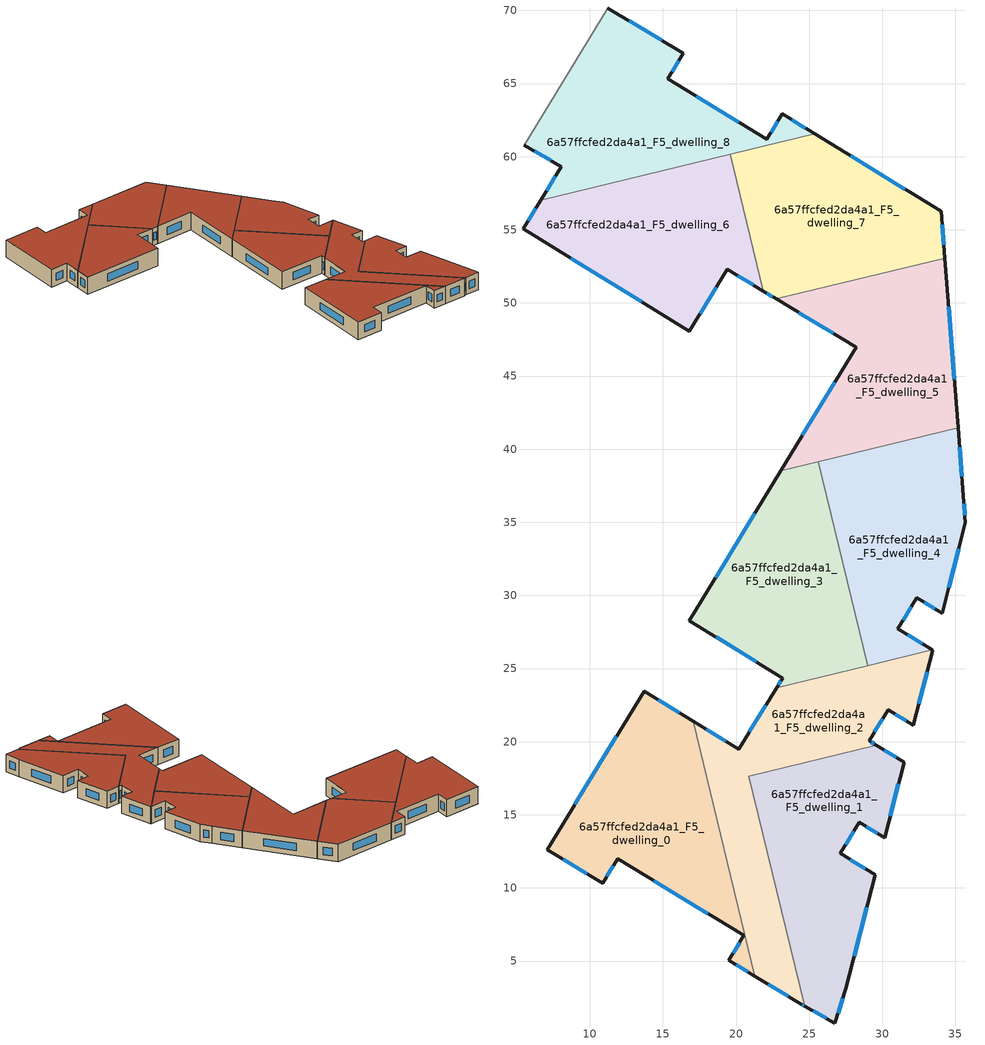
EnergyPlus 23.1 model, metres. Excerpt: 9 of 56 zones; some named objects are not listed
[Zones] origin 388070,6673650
6a57ffcfed2da4a1_F5_dwelling_0
 floor to 6a57ffcfed2da4a1_F4_dwelling_0 (EU_floor_Construction): 17.07,21.39 21.29,3.98 19.51,5.06 20.54,6.75 11.9,12.01 10.87,10.32 7.08,12.62 13.72,23.46 z15
 wall outside (EU_wall_Construction): 17.07,21.39 13.72,23.46 7.09,12.62 10.87,10.32 11.9,12.01 20.54,6.75 19.51,5.06 21.29,3.98 z15:18
 wall to 6a57ffcfed2da4a1_F5_dwelling_2 (EU_wall_Construction): 21.29,3.98 17.07,21.39 z15:18
 window (EU_Window_Construction): 14.37,10.5 18.07,8.25 / 11.16,10.8 11.6,11.52 / 8.17,11.96 9.79,10.97 / 11.82,20.36 8.98,15.71 / 16.11,21.98 14.68,22.87 / 20.02,4.75 20.78,4.29 / 20.25,6.27 19.81,5.54 z15.86:17.14
 roof outside (EU_roof_Construction): 21.29,3.98 17.07,21.39 13.72,23.46 7.09,12.62 10.87,10.32 11.9,12.01 20.54,6.75 19.51,5.06 z18
6a57ffcfed2da4a1_F5_dwelling_1
 floor to 6a57ffcfed2da4a1_F4_dwelling_1 (EU_floor_Construction): 31.48,18.6 30.15,13.42 28.41,14.5 27.12,12.36 29.51,10.91 27.51,3.12 26.76,0.77 24.68,1.93 20.87,17.65 29.58,19.76 z15
 wall outside (EU_wall_Construction): 24.68,1.93 26.76,0.77 27.51,3.12 29.51,10.91 27.12,12.36 28.41,14.5 30.15,13.42 31.48,18.6 29.58,19.76 z15:18
 wall to 6a57ffcfed2da4a1_F5_dwelling_2 (EU_wall_Construction): 29.58,19.76 20.87,17.65 24.68,1.93 z15:18
 window (EU_Window_Construction): 28.08,5.35 28.94,8.68 / 26.98,1.44 27.3,2.45 / 25.28,1.6 26.17,1.1 / 30.94,18.94 30.12,19.43 / 30.53,14.9 31.1,17.12 / 28.91,14.19 29.66,13.73 / 27.49,12.97 28.04,13.88 / 28.82,11.32 27.8,11.94 z15.86:17.14
 roof outside (EU_roof_Construction): 27.51,3.12 29.51,10.91 27.12,12.36 28.41,14.5 30.15,13.42 31.48,18.6 29.58,19.76 20.87,17.65 24.68,1.93 26.76,0.77 z18
6a57ffcfed2da4a1_F5_dwelling_2
 floor to 6a57ffcfed2da4a1_F4_dwelling_2 (EU_floor_Construction): 33.45,26.25 32.13,21.12 30.39,22.19 29.09,20.06 29.58,19.76 20.87,17.65 24.68,1.93 24.47,2.05 21.29,3.98 17.07,21.39 20.17,19.48 22.78,23.7 33.41,26.28 z15
 wall outside (EU_wall_Construction): 21.29,3.98 24.47,2.05 24.68,1.93 / 22.78,23.7 20.17,19.48 17.07,21.39 / 29.58,19.76 29.09,20.06 30.39,22.19 32.13,21.12 33.45,26.25 33.41,26.28 z15:18
 wall to 6a57ffcfed2da4a1_F5_dwelling_3 (EU_wall_Construction): 29,25.21 22.78,23.7 z15:18
 wall to 6a57ffcfed2da4a1_F5_dwelling_4 (EU_wall_Construction): 33.41,26.28 29,25.21 z15:18
 window (EU_Window_Construction): 24.53,2.01 24.62,1.96 / 22.2,3.43 23.56,2.6 / 19.28,20.03 17.96,20.85 / 22.03,22.49 20.91,20.69 / 32.51,22.59 33.07,24.79 / 30.89,21.89 31.63,21.43 / 29.46,20.67 30.02,21.58 / 29.44,19.85 29.23,19.97 z15.86:17.14
 roof outside (EU_roof_Construction): 24.68,1.93 20.87,17.65 29.58,19.76 29.09,20.06 30.39,22.19 32.13,21.12 33.45,26.25 33.41,26.28 22.78,23.7 20.17,19.48 17.07,21.39 21.29,3.98 24.47,2.05 z18
6a57ffcfed2da4a1_F5_dwelling_3
 floor to 6a57ffcfed2da4a1_F4_dwelling_3 (EU_floor_Construction): 25.62,39.15 29,25.21 22.78,23.7 23.18,24.35 16.81,28.28 23.06,38.53 z15
 wall outside (EU_wall_Construction): 23.06,38.53 16.81,28.28 23.18,24.35 22.78,23.7 z15:18
 wall to 6a57ffcfed2da4a1_F5_dwelling_4 (EU_wall_Construction): 29,25.21 25.62,39.16 z15:18
 wall to 6a57ffcfed2da4a1_F5_dwelling_5 (EU_wall_Construction): 25.62,39.16 23.06,38.53 z15:18
 window (EU_Window_Construction): 18.63,27.16 21.36,25.47 / 21.27,35.61 18.59,31.21 / 23.07,24.16 22.9,23.88 z15.86:17.14
 roof outside (EU_roof_Construction): 29,25.21 25.62,39.15 23.06,38.53 16.81,28.28 23.18,24.35 22.78,23.7 z18
6a57ffcfed2da4a1_F5_dwelling_4
 floor to 6a57ffcfed2da4a1_F4_dwelling_4 (EU_floor_Construction): 35.18,41.47 35.54,36.81 35.68,34.96 34.09,28.77 32.35,29.84 31.05,27.71 33.41,26.28 29,25.21 25.62,39.15 z15
 wall outside (EU_wall_Construction): 33.41,26.28 31.05,27.71 32.35,29.84 34.09,28.77 35.68,34.96 35.54,36.81 35.18,41.47 z15:18
 wall to 6a57ffcfed2da4a1_F5_dwelling_5 (EU_wall_Construction): 35.18,41.47 25.62,39.16 z15:18
 window (EU_Window_Construction): 32.85,29.54 33.6,29.08 / 31.43,28.32 31.98,29.23 / 32.74,26.69 31.73,27.3 / 35.44,38.14 35.28,40.14 / 35.64,35.49 35.58,36.28 / 34.55,30.54 35.23,33.19 z15.86:17.14
 roof outside (EU_roof_Construction): 33.41,26.28 31.05,27.71 32.35,29.84 34.09,28.77 35.68,34.96 35.54,36.81 35.18,41.47 25.62,39.15 29,25.21 z18
6a57ffcfed2da4a1_F5_dwelling_5
 floor to 6a57ffcfed2da4a1_F4_dwelling_5 (EU_floor_Construction): 34.27,53.06 35.18,41.47 23.06,38.53 28.2,46.97 22.74,50.27 z15
 wall outside (EU_wall_Construction): 22.74,50.27 28.2,46.97 23.06,38.53 / 35.18,41.47 34.27,53.06 z15:18
 wall to 6a57ffcfed2da4a1_F5_dwelling_7 (EU_wall_Construction): 34.27,53.06 22.74,50.27 z15:18
 window (EU_Window_Construction): 24.3,49.33 26.64,47.91 / 34.92,44.78 34.53,49.75 / 26.73,44.56 24.53,40.94 z15.86:17.14
 roof outside (EU_roof_Construction): 35.18,41.47 34.27,53.06 22.74,50.27 28.2,46.97 23.06,38.53 z18
6a57ffcfed2da4a1_F5_dwelling_6
 floor to 6a57ffcfed2da4a1_F4_dwelling_6 (EU_floor_Construction): 19.59,60.17 21.86,50.8 19.4,52.29 16.8,48.07 5.43,55.07 6.64,57.03 z15
 wall outside (EU_wall_Construction): 6.64,57.03 5.43,55.07 16.8,48.07 19.4,52.29 21.86,50.8 z15:18
 wall to 6a57ffcfed2da4a1_F5_dwelling_7 (EU_wall_Construction): 21.86,50.8 19.59,60.17 z15:18
 wall to 6a57ffcfed2da4a1_F5_dwelling_8 (EU_wall_Construction): 19.59,60.17 6.64,57.03 z15:18
 window (EU_Window_Construction): 8.68,53.07 13.56,50.07 / 6.3,56.47 5.78,55.63 / 20.1,51.87 21.16,51.23 / 17.55,49.27 18.66,51.08 z15.86:17.14
 roof outside (EU_roof_Construction): 21.86,50.8 19.59,60.17 6.64,57.03 5.43,55.07 16.8,48.07 19.4,52.29 z18
6a57ffcfed2da4a1_F5_dwelling_7
 floor to 6a57ffcfed2da4a1_F4_dwelling_7 (EU_floor_Construction): 34.01,56.27 34.27,53.06 22.74,50.27 21.86,50.8 19.59,60.17 25.37,61.57 z15
 wall outside (EU_wall_Construction): 34.27,53.06 34.01,56.27 25.37,61.57 / 21.86,50.8 22.74,50.27 z15:18
 wall to 6a57ffcfed2da4a1_F5_dwelling_8 (EU_wall_Construction): 25.37,61.57 19.59,60.17 z15:18
 window (EU_Window_Construction): 31.54,57.78 27.84,60.06 / 34.19,53.98 34.09,55.35 / 22.11,50.65 22.49,50.42 z15.86:17.14
 roof outside (EU_roof_Construction): 34.27,53.06 34.01,56.27 25.37,61.57 19.59,60.17 21.86,50.8 22.74,50.27 z18
6a57ffcfed2da4a1_F5_dwelling_8
 floor to 6a57ffcfed2da4a1_F4_dwelling_8 (EU_floor_Construction): 23.17,62.92 25.37,61.57 6.64,57.03 8.06,59.33 5.51,60.78 11.24,70.16 16.38,67.06 15.32,65.33 22.11,61.18 z15
 wall outside (EU_wall_Construction): 25.37,61.57 23.17,62.92 22.11,61.18 15.32,65.33 16.39,67.06 11.24,70.16 / 5.51,60.78 8.06,59.33 6.64,57.03 z15:18
 wall adiabatic (EU_wall_Construction): 11.24,70.16 5.51,60.78 z15:18
 window (EU_Window_Construction): 22.86,62.42 22.41,61.68 / 24.74,61.95 23.8,62.53 / 7.65,58.67 7.05,57.69 / 6.24,60.36 7.33,59.74 / 14.91,67.95 12.71,69.28 / 15.63,65.82 16.08,66.57 / 20.17,62.37 17.26,64.14 z15.86:17.14
 roof outside (EU_roof_Construction): 25.37,61.57 23.17,62.92 22.11,61.18 15.32,65.33 16.38,67.06 11.24,70.16 5.51,60.78 8.06,59.33 6.64,57.03 z18
[Building]
EU S2 Campaign: North Axis=0; Terrain=City; Solar Distribution=FullExterior
[Site:Location]
Helsinki-Vantaa.AP: Latitude=60.317; Longitude=24.963; Time Zone=2; Elevation=54.6
[SizingPeriod:WeatherFileDays]
AnnualSizingPeriod: Begin Month=1; Begin Day of Month=1; End Month=12; End Day of Month=31; Day of Week for Start Day=Monday; Use Weather File Daylight Saving Period=No; Use Weather File Rain and Snow Indicators=No
[MATERIAL]
EU_InternalMass_Material: Roughness=MediumRough; Thickness=0.1; Conductivity=1; Density=1800; Specific Heat=900; Thermal Absorptance=0.9; Solar Absorptance=0.7; Visible Absorptance=0.7
[MATERIAL:NOMASS] Roughness=MediumRough; Thermal Absorptance=0.9; Solar Absorptance=0.7; Visible Absorptance=0.7
Name | Thermal Resistance
EU_wall_NoMass | 5.91765
EU_roof_NoMass | 11.1778
EU_floor_NoMass | 6.2875
[WINDOWMATERIAL:SIMPLEGLAZINGSYSTEM]
EU_Window_SimpleGlazing: UFactor=0.994035; Solar Heat Gain Coefficient=0.7; Visible Transmittance=0.7
[CONSTRUCTION]
EU_wall_Construction: EU_wall_NoMass
EU_roof_Construction: EU_roof_NoMass
EU_floor_Construction: EU_floor_NoMass
EU_Window_Construction: EU_Window_SimpleGlazing
EU_InternalMass_Construction: EU_InternalMass_Material
[ZONE] Type=1; Multiplier=1; Ceiling Height=autocalculate; Floor Area=autocalculate; Part of Total Floor Area=Yes
Name | Volume
6a57ffcfed2da4a1_F5_dwelling_0 | 331.469
6a57ffcfed2da4a1_F5_dwelling_1 | 326.109
6a57ffcfed2da4a1_F5_dwelling_2 | 331.534
6a57ffcfed2da4a1_F5_dwelling_3 | 320.667
6a57ffcfed2da4a1_F5_dwelling_4 | 320.686
6a57ffcfed2da4a1_F5_dwelling_5 | 324.44
6a57ffcfed2da4a1_F5_dwelling_6 | 326.92
6a57ffcfed2da4a1_F5_dwelling_7 | 326.941
6a57ffcfed2da4a1_F5_dwelling_8 | 326.104
[INTERNALMASS] Construction=EU_InternalMass_Construction
Name | Zone or ZoneList | Surface Area
6a57ffcfed2da4a1_F5_dwelling_0_EU_InternalMass | 6a57ffcfed2da4a1_F5_dwelling_0 | 110.487
6a57ffcfed2da4a1_F5_dwelling_1_EU_InternalMass | 6a57ffcfed2da4a1_F5_dwelling_1 | 108.702
6a57ffcfed2da4a1_F5_dwelling_2_EU_InternalMass | 6a57ffcfed2da4a1_F5_dwelling_2 | 110.512
6a57ffcfed2da4a1_F5_dwelling_3_EU_InternalMass | 6a57ffcfed2da4a1_F5_dwelling_3 | 106.889
6a57ffcfed2da4a1_F5_dwelling_4_EU_InternalMass | 6a57ffcfed2da4a1_F5_dwelling_4 | 106.896
6a57ffcfed2da4a1_F5_dwelling_5_EU_InternalMass | 6a57ffcfed2da4a1_F5_dwelling_5 | 108.147
6a57ffcfed2da4a1_F5_dwelling_6_EU_InternalMass | 6a57ffcfed2da4a1_F5_dwelling_6 | 108.977
6a57ffcfed2da4a1_F5_dwelling_7_EU_InternalMass | 6a57ffcfed2da4a1_F5_dwelling_7 | 108.98
6a57ffcfed2da4a1_F5_dwelling_8_EU_InternalMass | 6a57ffcfed2da4a1_F5_dwelling_8 | 108.702
[OTHEREQUIPMENT] Fuel Type=Electricity; Design Level Calculation Method=Watts/Area; Power per Zone Floor Area=1; Fraction Latent=0; Fraction Radiant=0; Fraction Lost=0; Carbon Dioxide Generation Rate=0; EndUse Subcategory=EU_Step8_InternalGains
Name | Zone or ZoneList or Space or SpaceList | Schedule
EU_Step8_InternalGain_6a57ffcfed2da4a1_F5_dwelling_0_f000 | 6a57ffcfed2da4a1_F5_dwelling_0 | EU_Step8_GainSchedule_6a57ffcfed2da4a1_F5_dwelling_0_f000
EU_Step8_InternalGain_6a57ffcfed2da4a1_F5_dwelling_1_f000 | 6a57ffcfed2da4a1_F5_dwelling_1 | EU_Step8_GainSchedule_6a57ffcfed2da4a1_F5_dwelling_1_f000
EU_Step8_InternalGain_6a57ffcfed2da4a1_F5_dwelling_2_f000 | 6a57ffcfed2da4a1_F5_dwelling_2 | EU_Step8_GainSchedule_6a57ffcfed2da4a1_F5_dwelling_2_f000
EU_Step8_InternalGain_6a57ffcfed2da4a1_F5_dwelling_3_f000 | 6a57ffcfed2da4a1_F5_dwelling_3 | EU_Step8_GainSchedule_6a57ffcfed2da4a1_F5_dwelling_3_f000
EU_Step8_InternalGain_6a57ffcfed2da4a1_F5_dwelling_4_f000 | 6a57ffcfed2da4a1_F5_dwelling_4 | EU_Step8_GainSchedule_6a57ffcfed2da4a1_F5_dwelling_4_f000
EU_Step8_InternalGain_6a57ffcfed2da4a1_F5_dwelling_5_f000 | 6a57ffcfed2da4a1_F5_dwelling_5 | EU_Step8_GainSchedule_6a57ffcfed2da4a1_F5_dwelling_5_f000
EU_Step8_InternalGain_6a57ffcfed2da4a1_F5_dwelling_6_f000 | 6a57ffcfed2da4a1_F5_dwelling_6 | EU_Step8_GainSchedule_6a57ffcfed2da4a1_F5_dwelling_6_f000
EU_Step8_InternalGain_6a57ffcfed2da4a1_F5_dwelling_7_f000 | 6a57ffcfed2da4a1_F5_dwelling_7 | EU_Step8_GainSchedule_6a57ffcfed2da4a1_F5_dwelling_7_f000
EU_Step8_InternalGain_6a57ffcfed2da4a1_F5_dwelling_8_f000 | 6a57ffcfed2da4a1_F5_dwelling_8 | EU_Step8_GainSchedule_6a57ffcfed2da4a1_F5_dwelling_8_f000
[ZONEVENTILATION:DESIGNFLOWRATE] Schedule=EU_AlwaysOn; Design Flow Rate Calculation Method=AirChanges/Hour; Air Changes per Hour=0.596421; Ventilation Type=Natural; Fan Pressure Rise=0; Fan Total Efficiency=1; Constant Term Coefficient=1; Temperature Term Coefficient=0; Velocity Term Coefficient=0; Velocity Squared Term Coefficient=0; Minimum Indoor Temperature=-100; Maximum Indoor Temperature=100; Delta Temperature=-100; Minimum Outdoor Temperature=-100; Maximum Outdoor Temperature=100; Maximum Wind Speed=40
Name | Zone or ZoneList or Space or SpaceList
EU_ConstantAir_6a57ffcfed2da4a1_F5_dwelling_0 | 6a57ffcfed2da4a1_F5_dwelling_0
EU_ConstantAir_6a57ffcfed2da4a1_F5_dwelling_1 | 6a57ffcfed2da4a1_F5_dwelling_1
EU_ConstantAir_6a57ffcfed2da4a1_F5_dwelling_2 | 6a57ffcfed2da4a1_F5_dwelling_2
EU_ConstantAir_6a57ffcfed2da4a1_F5_dwelling_3 | 6a57ffcfed2da4a1_F5_dwelling_3
EU_ConstantAir_6a57ffcfed2da4a1_F5_dwelling_4 | 6a57ffcfed2da4a1_F5_dwelling_4
EU_ConstantAir_6a57ffcfed2da4a1_F5_dwelling_5 | 6a57ffcfed2da4a1_F5_dwelling_5
EU_ConstantAir_6a57ffcfed2da4a1_F5_dwelling_6 | 6a57ffcfed2da4a1_F5_dwelling_6
EU_ConstantAir_6a57ffcfed2da4a1_F5_dwelling_7 | 6a57ffcfed2da4a1_F5_dwelling_7
EU_ConstantAir_6a57ffcfed2da4a1_F5_dwelling_8 | 6a57ffcfed2da4a1_F5_dwelling_8
[HVACTEMPLATE:ZONE:IDEALLOADSAIRSYSTEM] System Availability Schedule=EU_AlwaysOn; Maximum Heating Supply Air Temperature=50; Minimum Cooling Supply Air Temperature=13; Maximum Heating Supply Air Humidity Ratio=0.0156; Minimum Cooling Supply Air Humidity Ratio=0.0077; Heating Limit=NoLimit; Cooling Limit=NoLimit; Heating Availability Schedule=EU_AlwaysOn; Cooling Availability Schedule=EU_CoolingOff; Dehumidification Control Type=ConstantSensibleHeatRatio; Cooling Sensible Heat Ratio=0.7; Dehumidification Setpoint=60; Humidification Control Type=None; Humidification Setpoint=30; Outdoor Air Method=None; Outdoor Air Flow Rate per Person=0.00944; Outdoor Air Flow Rate per Zone Floor Area=0; Outdoor Air Flow Rate per Zone=0; Demand Controlled Ventilation Type=None; Outdoor Air Economizer Type=NoEconomizer; Heat Recovery Type=None; Sensible Heat Recovery Effectiveness=0.7; Latent Heat Recovery Effectiveness=0.65
Name | Template Thermostat
6a57ffcfed2da4a1_F5_dwelling_0 | EU_HeatOnly_6a57ffcfed2da4a1_F5_dwelling_0
6a57ffcfed2da4a1_F5_dwelling_1 | EU_HeatOnly_6a57ffcfed2da4a1_F5_dwelling_1
6a57ffcfed2da4a1_F5_dwelling_2 | EU_HeatOnly_6a57ffcfed2da4a1_F5_dwelling_2
6a57ffcfed2da4a1_F5_dwelling_3 | EU_HeatOnly_6a57ffcfed2da4a1_F5_dwelling_3
6a57ffcfed2da4a1_F5_dwelling_4 | EU_HeatOnly_6a57ffcfed2da4a1_F5_dwelling_4
6a57ffcfed2da4a1_F5_dwelling_5 | EU_HeatOnly_6a57ffcfed2da4a1_F5_dwelling_5
6a57ffcfed2da4a1_F5_dwelling_6 | EU_HeatOnly_6a57ffcfed2da4a1_F5_dwelling_6
6a57ffcfed2da4a1_F5_dwelling_7 | EU_HeatOnly_6a57ffcfed2da4a1_F5_dwelling_7
6a57ffcfed2da4a1_F5_dwelling_8 | EU_HeatOnly_6a57ffcfed2da4a1_F5_dwelling_8
[SIZING:ZONE] Zone Cooling Design Supply Air Temperature Input Method=SupplyAirTemperature; Zone Cooling Design Supply Air Temperature=13; Zone Heating Design Supply Air Temperature Input Method=SupplyAirTemperature; Zone Heating Design Supply Air Temperature=50; Zone Cooling Design Supply Air Humidity Ratio=0.008; Zone Heating Design Supply Air Humidity Ratio=0.008; Cooling Design Air Flow Method=DesignDay; Cooling Design Air Flow Rate=0; Cooling Minimum Air Flow per Zone Floor Area=0.000762; Cooling Minimum Air Flow=0; Cooling Minimum Air Flow Fraction=0.2; Heating Design Air Flow Method=DesignDay; Heating Design Air Flow Rate=0; Heating Maximum Air Flow per Zone Floor Area=0.002032; Heating Maximum Air Flow=0.141576; Heating Maximum Air Flow Fraction=0.3; Account for Dedicated Outdoor Air System=No; Dedicated Outdoor Air System Control Strategy=NeutralSupplyAir; Dedicated Outdoor Air Low Setpoint Temperature for Design=autosize; Dedicated Outdoor Air High Setpoint Temperature for Design=autosize; Zone Load Sizing Method=Sensible Load Only No Latent Load; Zone Latent Cooling Design Supply Air Humidity Ratio Input Method=HumidityRatioDifference; Zone Cooling Design Supply Air Humidity Ratio Difference=0.005; Zone Latent Heating Design Supply Air Humidity Ratio Input Method=HumidityRatioDifference; Zone Humidification Design Supply Air Humidity Ratio Difference=0.005
6a57ffcfed2da4a1_F5_dwelling_0; 6a57ffcfed2da4a1_F5_dwelling_1; 6a57ffcfed2da4a1_F5_dwelling_2; 6a57ffcfed2da4a1_F5_dwelling_3; 6a57ffcfed2da4a1_F5_dwelling_4; 6a57ffcfed2da4a1_F5_dwelling_5; 6a57ffcfed2da4a1_F5_dwelling_6; 6a57ffcfed2da4a1_F5_dwelling_7; 6a57ffcfed2da4a1_F5_dwelling_8
[SCHEDULE:CONSTANT]
Name | Hourly Value
EU_AlwaysOn | 1
EU_CoolingOff | 0
[SCHEDULE:FILE] Column Number=1; Rows to Skip at Top=0; Number of Hours of Data=8760; Column Separator=Comma; Interpolate to Timestep=No; Minutes per Item=60; Adjust Schedule for Daylight Savings=Yes
Name | File
EU_Step8_GainSchedule_6a57ffcfed2da4a1_F5_dwelling_0_f000 | ../../schedules/6a57ffcfed2da4a1/6a57ffcfed2da4a1_F5_dwelling_0_f000_gain.csv
EU_Step8_GainSchedule_6a57ffcfed2da4a1_F5_dwelling_1_f000 | ../../schedules/6a57ffcfed2da4a1/6a57ffcfed2da4a1_F5_dwelling_1_f000_gain.csv
EU_Step8_GainSchedule_6a57ffcfed2da4a1_F5_dwelling_2_f000 | ../../schedules/6a57ffcfed2da4a1/6a57ffcfed2da4a1_F5_dwelling_2_f000_gain.csv
EU_Step8_GainSchedule_6a57ffcfed2da4a1_F5_dwelling_3_f000 | ../../schedules/6a57ffcfed2da4a1/6a57ffcfed2da4a1_F5_dwelling_3_f000_gain.csv
EU_Step8_GainSchedule_6a57ffcfed2da4a1_F5_dwelling_4_f000 | ../../schedules/6a57ffcfed2da4a1/6a57ffcfed2da4a1_F5_dwelling_4_f000_gain.csv
EU_Step8_GainSchedule_6a57ffcfed2da4a1_F5_dwelling_5_f000 | ../../schedules/6a57ffcfed2da4a1/6a57ffcfed2da4a1_F5_dwelling_5_f000_gain.csv
EU_Step8_GainSchedule_6a57ffcfed2da4a1_F5_dwelling_6_f000 | ../../schedules/6a57ffcfed2da4a1/6a57ffcfed2da4a1_F5_dwelling_6_f000_gain.csv
EU_Step8_GainSchedule_6a57ffcfed2da4a1_F5_dwelling_7_f000 | ../../schedules/6a57ffcfed2da4a1/6a57ffcfed2da4a1_F5_dwelling_7_f000_gain.csv
EU_Step8_GainSchedule_6a57ffcfed2da4a1_F5_dwelling_8_f000 | ../../schedules/6a57ffcfed2da4a1/6a57ffcfed2da4a1_F5_dwelling_8_f000_gain.csv
